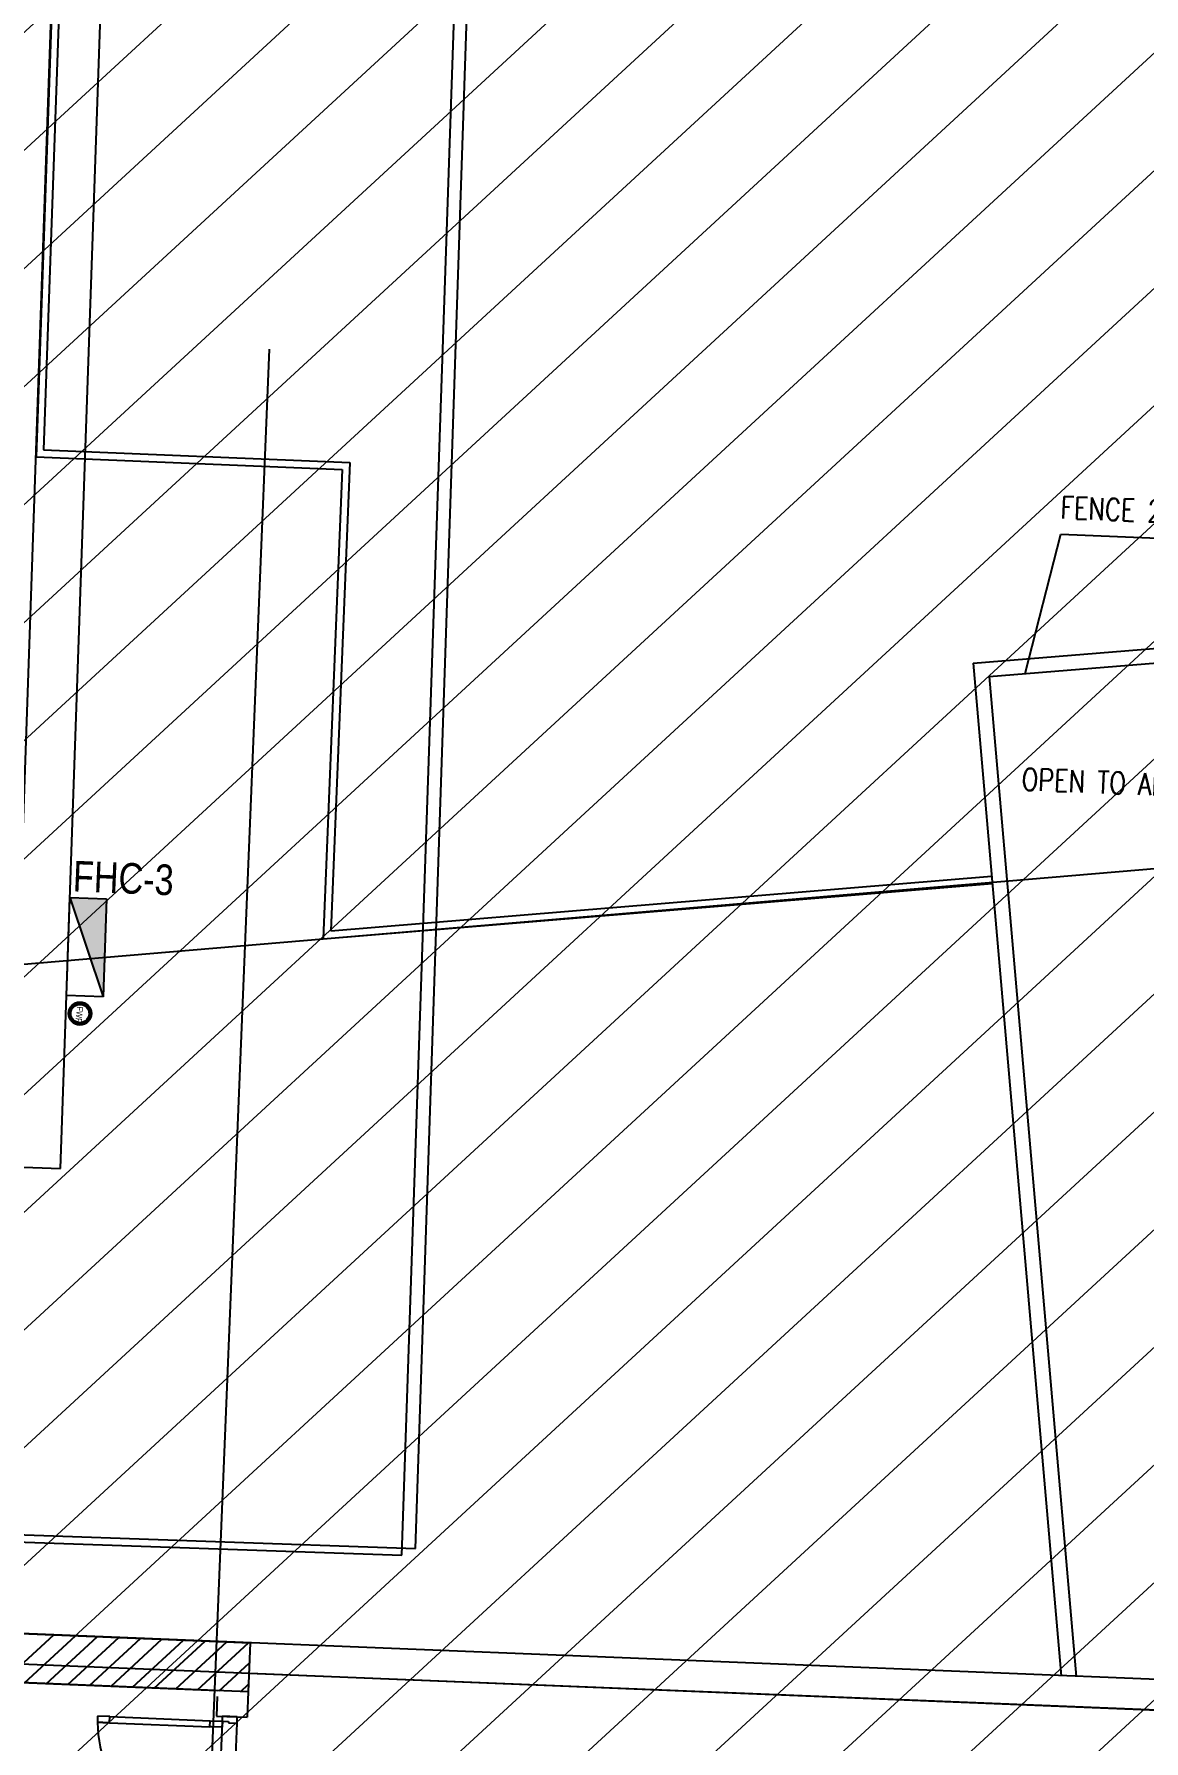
# Model space of a CAD drawing. Extents: x -678889171 to 586587, y -792238163 to 335485.
# Drawn here: x -678794343 to -678785283, y -792105945 to -792092009 of the extents above; entities that cross this region are included whole.
import ezdxf
from ezdxf.enums import TextEntityAlignment as Align

# ---------------------------------------------------------------- set-up
doc = ezdxf.new("R2010")
doc.units = 0
doc.header["$MEASUREMENT"] = 0
for name, color, linetype in [('A-FLOR-PATT', 252, 'Continuous'), ('A-SITE-PATT', 252, 'Continuous'), ('A-WALL', 252, 'Continuous')]:
    doc.layers.add(name, color=color, linetype=linetype)
doc.layers.add('BASEMENT3 LAYOUT$0$HATCH7', color=252, linetype='Continuous', lineweight=15)
doc.styles.add('Ground floor Towers$0$$Bas01-Rname$0$EN-SC', font='swissc.ttf')
doc.styles.add('Ground floor Towers$0$$Bas01-Rname$0$EN-SCL', font='swisscl.ttf')
doc.styles.add('Ground floor Towers$0$04-Ground Floor$0$V2-lower ground$0$LEVEL  FOR LICENSE LOWER GR$0$$LG- LEVEL$0$AR-SR', font='sarb.shx')
doc.styles.add('MOD-E-TEXT', font='romans.shx', dxfattribs={"width": 0.8, "height": 1.8})
doc.styles.add('MtXpl_Arial_Unicode_', font='ARIALUNI.ttf')

# ---------------------------------------------------------------- blocks, each defined once
blk = doc.blocks.new('A$C61C61320')
at = {"layer": 'BASEMENT3 LAYOUT$0$HATCH7'}
h = blk.add_hatch(dxfattribs=at)
h.set_pattern_fill('JIS_WOOD', color=256, scale=1000, style=0)
h.set_pattern_definition([(45, (-95575.72641586163, -175160.5677797335), (-499.9999991609842, 499.9999991609843), [])])
edge = h.paths.add_edge_path()
edge.add_line((-93671.42387769371, -154054.9431899884), (-93352.28011348587, -174711.9075518902))
edge.add_line((-93352.28011348587, -174711.9075518902), (-49398.28305342048, -174321.9428492732))
edge.add_arc((-49194.7644366367, -173977.2776182104), 400.2673467584944, 239.4389137010584, 436.7722825904112)
edge.add_line((-49103.17453308101, -173587.6300358392), (-49353.17453308101, -169321.0603725039))
edge.add_arc((765187.6152318742, -69570.4512780355), 820625.9088071947, 178.5717505264322, 186.9818142228341, ccw=False)
edge.add_line((-55183.34322072996, -49116.28952082794), (-86992.42594180122, -47875.38068783496))
edge.add_line((-86992.42594180116, -47875.38068783496), (-86999.8191618316, -136404.81269691))
edge.add_line((-86999.81916183163, -136404.81269691), (-87007.19406194473, -152784.6622732603))
edge.add_line((-87007.19406194473, -152784.6622732603), (-93671.42387769371, -154054.9431899884))
blk = doc.blocks.new('GR')
at = {"layer": 'A-FLOR-PATT'}
blk.add_hatch(color=256, dxfattribs=at).paths.add_polyline_path([(6815.690997930644, 84595.27641528274), (6810.935798157974, 85395.26228270488), (6510.941097874679, 85393.47908279012)])
for p, q in [((9437.223438388435, 80139.55793711904), (8303.774919828837, 253838.3082441636)), ((9546.729276875696, 80198.828844029), (8303.855086190513, 253837.7829043713)), ((6121.722277038934, 83578.53030896597), (6006.788352434203, 102914.3142437445)), ((6524.092810636328, 83180.91497514155), (6406.565752135211, 102952.9519736425)), ((6043.085764463118, 96807.85856600056), (6090.394006825984, 88977.59899521162)), ((6123.662831000489, 93346.27645513226), (6149.274061041215, 89037.59899521162)), ((7955, 89935), (7955, 60105)), ((-8010, 83055), (44685, 89675)), ((6090.394006825984, 88977.59899521162), (8591.584286996746, 88977.59899521162)), ((6149.274061041215, 89037.59899521162), (8651.561401961808, 89037.59899521162)), ((8591.584286996746, 88977.59899521162), (8593.047822814027, 85141.23171324338)), ((8651.561401961808, 89037.59899521162), (8653.02192444462, 85209.13056865669)), ((14230.92362018638, 87538.43412333919, 3.280755285443036e-09), (14476.0319239581, 88687.73787153931, 3.280755285443036e-09)), ((14476.0319239581, 88687.73787153931, 3.280755285443036e-09), (16823.84446555749, 88687.73787153931, 3.280755285443036e-09)), ((13802.52815246866, 87606.84168803), (18400.99094927506, 88170.27576254071)), ((13936.89420317613, 87502.407694558), (18415.58500242364, 88051.16651179713)), ((13802.52815246866, 87606.84168803), (14857.68571734274, 79373.8782008767)), ((13936.89420317613, 87502.407694558), (14978.66714333139, 79373.87896697767)), ((8653.02192444462, 85209.13056865669), (14024.43554789024, 85875.38892224977)), ((8653.02192444462, 85209.13056865669), (14024.43554789024, 85875.38892224977)), ((8593.047822814027, 85141.23171324338), (14032.06297651062, 85815.87521223814)), ((8593.047822814027, 85141.23171324338), (14032.06297651062, 85815.87521223814)), ((6510.941097874679, 85393.47908279012), (6810.935798157974, 85395.26228270488)), ((6515.696297647349, 84593.493215368), (6510.941097874679, 85393.47908279012)), ((6510.941097874679, 85393.47908279012), (6815.690997930644, 84595.27641528274)), ((6810.935798157974, 85395.26228270488), (6815.690997930644, 84595.27641528274)), ((6815.690997930644, 84595.27641528274), (6515.696297647349, 84593.493215368)), ((-36894.93536239647, 82922.82772468824), (6524.092810636328, 83180.91497514155)), ((-30948.08122967152, 79876.02890377189), (9437.223438388435, 80139.55793711904)), ((-30912.47202798455, 79958.33511458867), (9546.729276875696, 80198.828844029)), ((-4921.372718889354, 79372.93636281113), (8228.635354651982, 79373.01963371946)), ((16491.86143825347, 79373.88854910672), (3991.264807518215, 79373.80939051462)), ((6225.230897368136, 78972.7616521517), (6625.465530335088, 79373.00948183564)), ((6402.004672187526, 78972.7616459346), (6802.240430741134, 79373.01060124228)), ((6578.778447006945, 78972.76163971756), (6979.01533114718, 79373.01172064902)), ((6755.552221826307, 78972.76163350057), (7155.790231553256, 79373.0128400558)), ((6932.325996645755, 78972.76162728353), (7332.565131959273, 79373.01395946246)), ((7109.099771465175, 78972.76162106643), (7509.340032365435, 79373.01507886921)), ((7285.873546284565, 78972.76161484938), (7686.114932771452, 79373.01619827593)), ((7462.647321104014, 78972.76160863234), (7862.889833177527, 79373.01731768262)), ((7639.421095923404, 78972.76160241532), (8039.664733583544, 79373.01843708934)), ((7816.194870742853, 78972.76159619828), (8216.439633989648, 79373.01955649609)), ((8228.635354651982, 79373.01963371946), (8228.672998404334, 78972.76158169168)), ((7992.968645562301, 78972.7615899813), (8228.65083206771, 79208.45154750615)), ((-53845, 79125), (16455, 79125)), ((8169.742420381692, 78972.7615837642), (8228.667456397932, 79031.68856268332)), ((16524.06419503003, 79124.04552268723), (8229.654422356078, 79123.8362296249)), ((8228.672998404334, 78972.76158169168), (-4921.327001587342, 78972.76204417064)), ((-4920.345577643638, 78972.76204413618), (7979.654424085805, 78972.76204413618)), ((7979.65442235605, 78923.57866102722, 0.0001263129885638731), (7979.654422356078, 78764.93693002475, 0.0001263129885638731)), ((7979.654422356049, 78923.57866102722, 0.0001263129885638731), (7979.654422356078, 78764.93693002475, 0.0001263129885638731)), ((8229.654422356081, 78973.74483301604, 0.0001263129885638731), (8229.654422356085, 78764.93693002475, 0.0001263129885638731)), ((8229.654422356078, 78973.74483301604, 0.0001263129885638731), (8229.654422356085, 78764.93693002475, 0.0001263129885638731)), ((7980.447371532432, 78764.93693002475), (8229.654422356085, 78764.93693002475, 0.0001263129885638731)), ((7980.447371532435, 78764.93693002475), (8229.654422356085, 78764.93693002475, 0.0001263129885638731)), ((8149.654422356, 78764.93693002478, 0.0001263129885638732), (8029.654422356137, 78764.93693002478, 0.0001263129885638732)), ((8029.654422356137, 78724.93693002479, 0.0001263129885638732), (8029.654422356137, 78764.93693002478, 0.0001263129885638732)), ((8149.654422356, 78714.93693002479, 0.0001263129885638732), (8149.654422356, 78764.93693002478, 0.0001263129885638732)), ((7109.654422356394, 78724.93693002479, 0.0001263129885638732), (7009.654422356431, 78724.93693002479, 0.0001263129885638732)), ((7009.654422356431, 78724.93693002479, 0.0001263129885638732), (7009.654422356431, 78674.9369300248, 0.0001263129885638732)), ((7009.654422356431, 78674.9369300248, 0.0001263129885638732), (7096.654422356401, 78674.9369300248, 0.0001263129885638732)), ((7096.654422356401, 78674.9369300248, 0.0001263129885638732), (7009.654422356431, 78674.9369300248, 0.0001263129885638732)), ((7009.654422356431, 78674.9369300248, 0.0001263129885638732), (7109.654422356394, 78674.9369300248, 0.0001263129885638732)), ((7109.654422356394, 78674.9369300248, 0.0001263129885638732), (7109.654422356394, 78724.93693002479, 0.0001263129885638732)), ((7109.654422356394, 78724.93693002478, 0.0001263129885638732), (7929.65442235617, 78724.93693002479, 0.0001263129885638732)), ((7109.654422356394, 78674.9369300248, 0.0001263129885638732), (7929.65442235617, 78674.9369300248, 0.0001263129885638732)), ((7929.65442235617, 78674.9369300248, 0.0001263129885638732), (7929.65442235617, 78724.93693002479, 0.0001263129885638732)), ((7929.65442235617, 78724.93693002479, 0.0001263129885638732), (8029.654422356137, 78724.93693002479, 0.0001263129885638732)), ((7942.654422356168, 78674.9369300248, 0.0001263129885638732), (7929.65442235617, 78674.9369300248, 0.0001263129885638732)), ((8029.654422356137, 78674.9369300248, 0.0001263129885638732), (7942.654422356168, 78674.9369300248, 0.0001263129885638732)), ((8029.654422356137, 78724.93693002479, 0.0001263129885638732), (8079.65442235612, 78724.93693002479, 0.0001263129885638732)), ((8029.654422356137, 78724.93693002479, 0.0001263129885638732), (8029.654422356137, 78674.9369300248, 0.0001263129885638732)), ((8029.654422356137, 77704.93693002508, 0.0001263129885638732), (8029.654422356137, 78724.93693002479, 0.0001263129885638732)), ((8079.65442235612, 78724.93693002479, 0.0001263129885638732), (8079.65442235612, 78714.93693002479, 0.0001263129885638732)), ((8079.65442235612, 78714.93693002479, 0.0001263129885638732), (8149.654422356, 78714.93693002479, 0.0001263129885638732)), ((8149.654422356, 77714.93693002508, 0.0001263129885638732), (8149.654422356, 78714.93693002479, 0.0001263129885638732))]:
    blk.add_line(p, q, dxfattribs=at)
for radius in [93.75, 75.00000000000001]:
    blk.add_circle((6632.507697355191, 84451.36462462353), radius, dxfattribs=at)
for centre, radius, start, end in [((6632.507697355191, 84451.36462462353), 84.3749999999995, 86.8317418034353, 266.8317418034352), ((6632.507697355191, 84451.36462462353), 84.3749999999995, 266.8317418034352, 86.8317418034353), ((8029.654422356137, 78724.93693002479, 0.0001263129885638732), 1019.999999999706, 180, 270)]:
    blk.add_arc(centre, radius, start, end, dxfattribs=at)
at = {"layer": 'A-FLOR-PATT', "width": 0.8}
for s, height, style, p in [('FENCE 2.00m HIGH', 180, 'MOD-E-TEXT', (14464.55605005467, 88816.08848412166)), ('OPEN TO ABOVE', 180, 'MOD-E-TEXT', (14237.89644149857, 86586.37802213075)), ('FHC-3', 250, 'MtXpl_Arial_Unicode_', (6530.867698888993, 85445.85337591975))]:
    blk.add_text(s, height=height, dxfattribs=dict(at, style=style)).set_placement(p)
at = {"layer": 'A-FLOR-PATT', "style": 'MtXpl_Arial_Unicode_', "width": 0.8}
blk.add_text('FWR', height=50.00000000000001, rotation=266.8317418033449, dxfattribs=at).set_placement((6606.094454078862, 84510.37807962386))
at = {"layer": 'A-FLOR-PATT', "style": 'Ground floor Towers$0$04-Ground Floor$0$V2-lower ground$0$LEVEL  FOR LICENSE LOWER GR$0$$LG- LEVEL$0$AR-SR', "flags": 12}
for tag, p in [('L', (30296.07288644527, 72859.53473235783)), ('P', (30237.50458115668, 72203.99769414036))]:
    blk.add_attdef(tag, text='', height=500, dxfattribs=at).set_placement(p, align=Align.RIGHT)
at = {"layer": 'A-FLOR-PATT'}
for tag, p, height, style in [('N', (85492.25876324323, 56633.4995742733), 250, 'Ground floor Towers$0$$Bas01-Rname$0$EN-SC'), ('N', (89389.48149106537, 56633.4995742733), 250, 'Ground floor Towers$0$$Bas01-Rname$0$EN-SC'), ('N', (94597.61363499537, 56633.4995742733), 250, 'Ground floor Towers$0$$Bas01-Rname$0$EN-SC'), ('AN', (85922.66280553787, 56313.08159666645), 200, 'Ground floor Towers$0$$Bas01-Rname$0$EN-SCL'), ('AN', (89819.88553336001, 56313.08159666645), 200, 'Ground floor Towers$0$$Bas01-Rname$0$EN-SCL'), ('AN', (95028.01767729002, 56313.08159666645), 200, 'Ground floor Towers$0$$Bas01-Rname$0$EN-SCL'), ('SN', (85299.47460008037, 56025.08594095582), 200, 'Ground floor Towers$0$$Bas01-Rname$0$EN-SCL'), ('F', (85927.04975899268, 56008.67972904726), 200, 'Ground floor Towers$0$$Bas01-Rname$0$EN-SCL'), ('SN', (89196.69732790251, 56025.08594095582), 200, 'Ground floor Towers$0$$Bas01-Rname$0$EN-SCL'), ('F', (89824.27248681482, 56008.67972904726), 200, 'Ground floor Towers$0$$Bas01-Rname$0$EN-SCL'), ('SN', (94404.82947183252, 56025.08594095582), 200, 'Ground floor Towers$0$$Bas01-Rname$0$EN-SCL'), ('F', (95032.40463074483, 56008.67972904726), 200, 'Ground floor Towers$0$$Bas01-Rname$0$EN-SCL')]:
    blk.add_attdef(tag, p, '', height=height, dxfattribs=dict(at, style=style))
at = {"layer": 'A-FLOR-PATT', "style": 'Ground floor Towers$0$$Bas01-Rname$0$EN-SCL', "width": 0.8}
for p in [(85305.16036184286, 56295.1433535593), (89202.383089665, 56295.1433535593), (94410.51523359501, 56295.1433535593)]:
    blk.add_attdef('FN', p, '', height=250, dxfattribs=at)

msp = doc.modelspace()

# ---------------------------------------------------------------- block references
at = {"layer": 'A-SITE-PATT', "rotation": 357.6731745000001}
msp.add_blockref('A$C61C61320', (-678706236.4347705, -791940527.995869, -212772), dxfattribs=at)

# ---------------------------------------------------------------- next in the draw order: block references
at = {"layer": 'A-WALL', "rotation": 357.6731745000001}
msp.add_blockref('GR', (-678804025.0995113, -792184118.4910543, -212772), dxfattribs=at)

doc.saveas('drawing.dxf')
